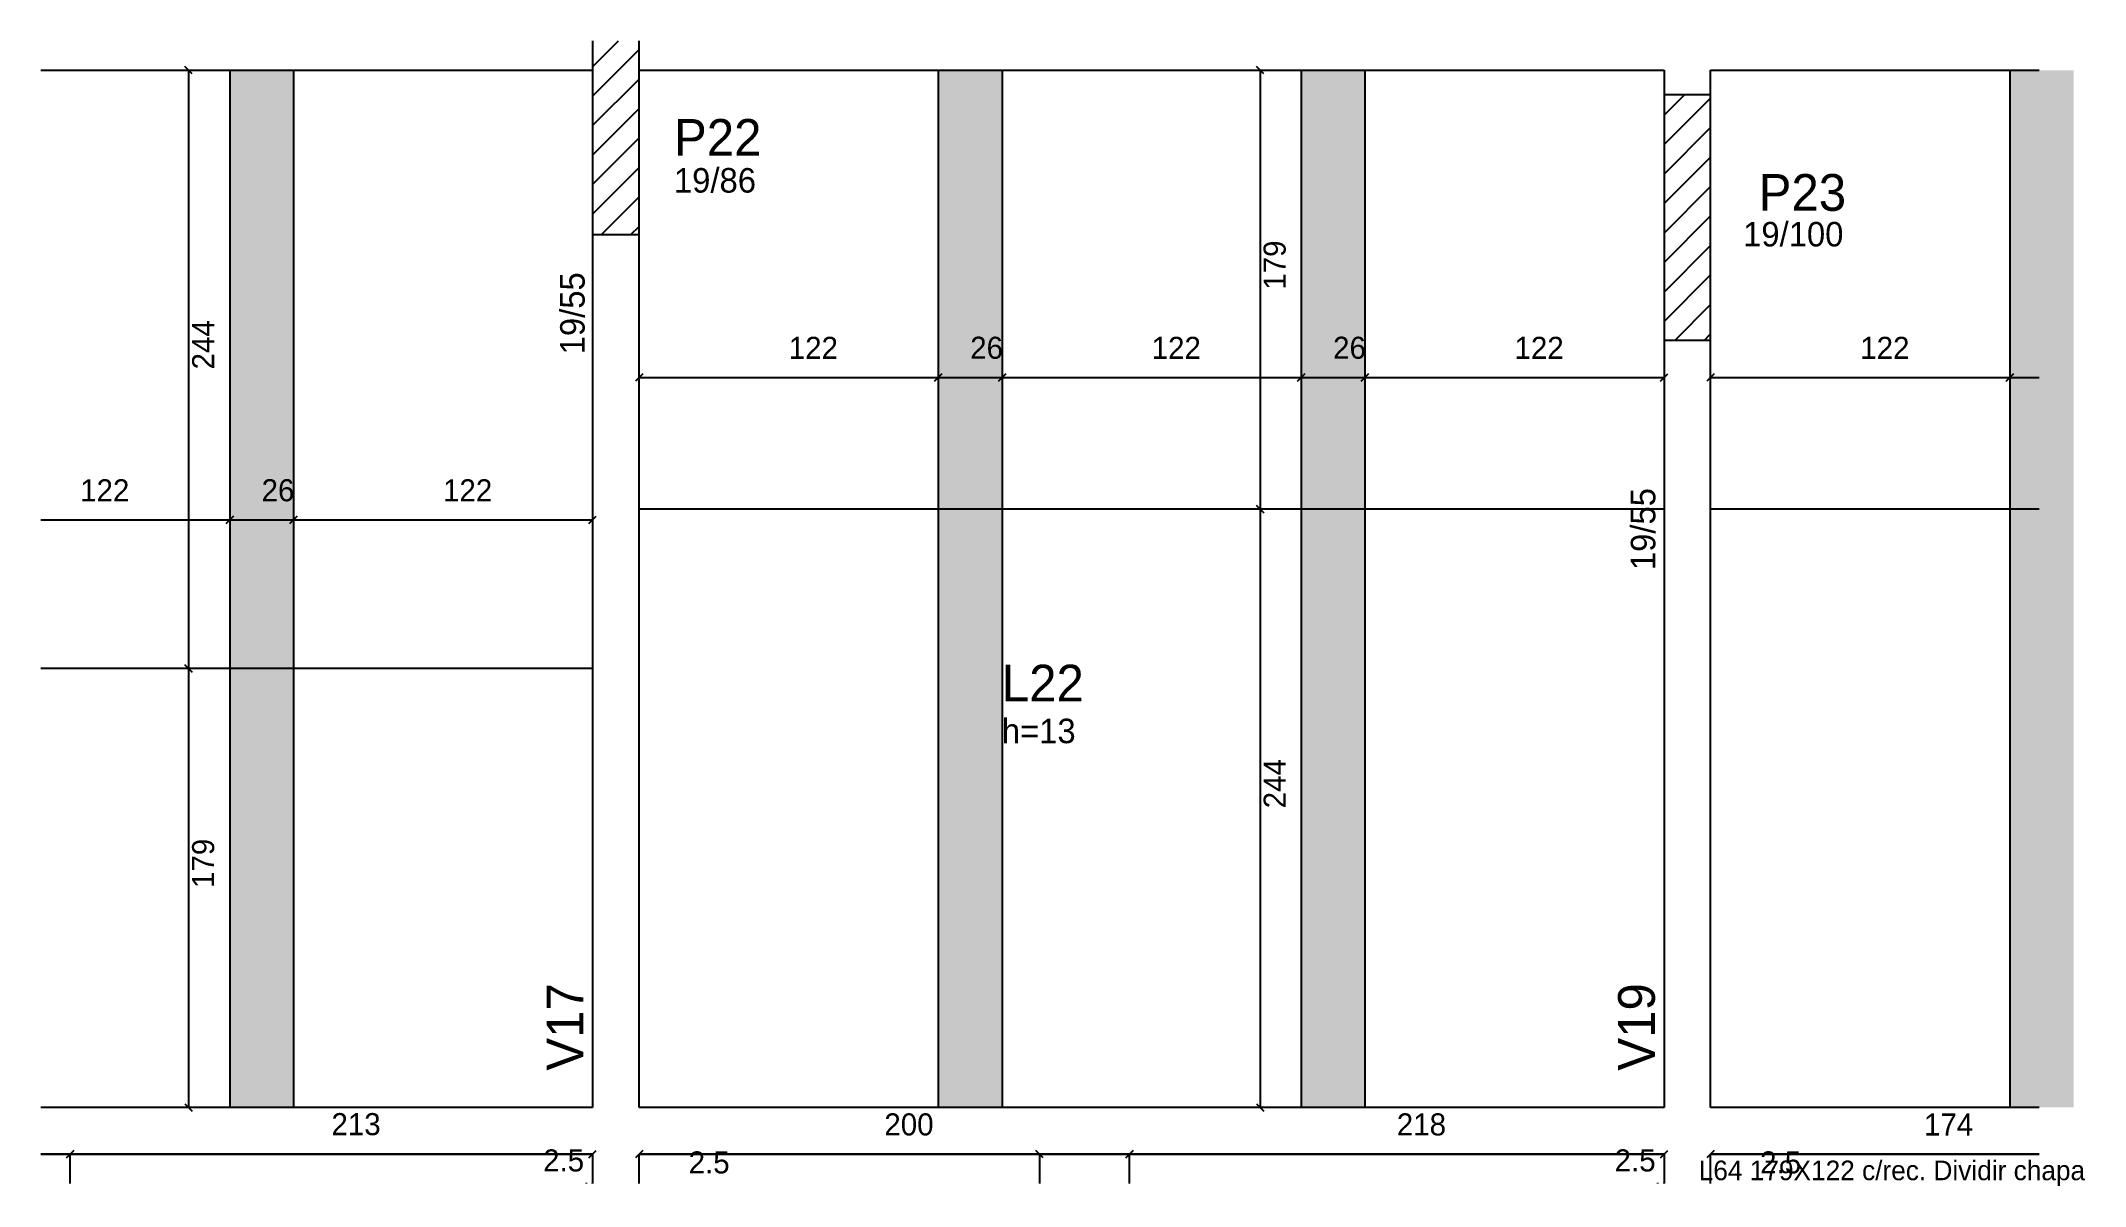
# Model space of a CAD drawing. Header units: metres. Extents: x 5139 to 5972, y 1654 to 2121.
import ezdxf

# ---------------------------------------------------------------- set-up
doc = ezdxf.new("R2010")
doc.units = ezdxf.units.M
for name, color, linetype in [('3', 7, 'Continuous'), ('4', 7, 'Continuous'), ('7', 7, 'Continuous'), ('9', 7, 'Continuous'), ('AUX00', 7, 'Continuous'), ('Hachura', 7, 'Continuous'), ('Painéis', 7, 'Continuous')]:
    doc.layers.add(name, color=color, linetype=linetype)

msp = doc.modelspace()

# ---------------------------------------------------------------- hatches: boundary and pattern name
at = {"layer": '9'}
h = msp.add_hatch(color=7, dxfattribs=at)
h.dxf.hatch_style = 1
h.paths.add_polyline_path([(5363.54, 1908.98), (5363.54, 2108.98), (5363.54, 1908.98), (5363.54, 1908.98)])
h = msp.add_hatch(color=7, dxfattribs=at)
h.dxf.hatch_style = 1
h.paths.add_polyline_path([(5382.54, 1908.98), (5382.54, 2108.98), (5382.54, 1908.98), (5382.54, 1908.98)])
at = {"layer": 'Hachura'}
h = msp.add_hatch(color=7, dxfattribs=at)
h.dxf.hatch_style = 1
h.paths.add_polyline_path([(5215.55, 1685.98), (5241.55, 1685.98), (5241.55, 2108.98), (5215.55, 2108.98), (5215.55, 1685.98)])
h = msp.add_hatch(color=7, dxfattribs=at)
h.dxf.hatch_style = 1
h.paths.add_polyline_path([(5504.55, 1685.98), (5530.55, 1685.98), (5530.55, 2108.98), (5504.55, 2108.98), (5504.55, 1685.98)])
h = msp.add_hatch(color=7, dxfattribs=at)
h.dxf.hatch_style = 1
h.paths.add_polyline_path([(5652.55, 1685.98), (5678.55, 1685.98), (5678.55, 2108.98), (5652.55, 2108.98), (5652.55, 1685.98)])
h = msp.add_hatch(color=7, dxfattribs=at)
h.dxf.hatch_style = 1
h.paths.add_polyline_path([(5941.55, 1685.98), (5967.55, 1685.98), (5967.55, 2108.98), (5941.55, 2108.98), (5941.55, 1685.98)])

# ---------------------------------------------------------------- linework, layer by layer
at = {"layer": '3', "color": 3, "lineweight": 25}
for p, q in [((5363.54, 2110.46), (5374.05, 2120.98)), ((5363.54, 2098.44), (5382.54, 2117.44)), ((5363.54, 2086.42), (5382.54, 2105.42)), ((5363.54, 2074.4), (5382.54, 2093.4)), ((5800.54, 2090.67), (5808.84, 2098.98)), ((5800.54, 2078.65), (5819.54, 2097.65)), ((5800.54, 2066.63), (5819.54, 2085.63)), ((5363.54, 2062.38), (5382.54, 2081.38)), ((5363.54, 2050.36), (5382.54, 2069.36)), ((5800.54, 2054.61), (5819.54, 2073.61)), ((5800.54, 2042.59), (5819.54, 2061.59)), ((5367.18, 2041.98), (5382.54, 2057.34)), ((5379.2, 2041.98), (5382.54, 2045.32)), ((5800.54, 2030.57), (5819.54, 2049.57)), ((5800.54, 2018.55), (5819.54, 2037.55)), ((5800.54, 2006.53), (5819.54, 2025.53)), ((5805.01, 1998.98), (5819.54, 2013.51)), ((5817.03, 1998.98), (5819.54, 2001.49))]:
    msp.add_line(p, q, dxfattribs=at)
for points in [[(5138.54, 2108.98), (5363.54, 2108.98)], [(5382.54, 2108.98), (5800.54, 2108.98)], [(5800.54, 2108.98), (5800.54, 2098.98)], [(5819.54, 2108.98), (5953.55, 2108.98)], [(5819.54, 2098.98), (5819.54, 2108.98)], [(5363.54, 2041.98), (5363.54, 1685.98)], [(5382.54, 1685.98), (5382.54, 2041.98)], [(5800.54, 1998.98), (5800.54, 1685.98)], [(5819.54, 1685.98), (5819.54, 1998.98)], [(5363.54, 1685.98), (5138.54, 1685.98)], [(5800.54, 1685.98), (5382.54, 1685.98)], [(5953.55, 1685.98), (5819.54, 1685.98)], [(5138.54, 1666.98), (5363.54, 1666.98)], [(5363.54, 1666.98), (5363.54, 1654.98)], [(5382.54, 1666.98), (5800.54, 1666.98)], [(5382.54, 1654.98), (5382.54, 1666.98)], [(5800.54, 1666.98), (5800.54, 1654.98)], [(5819.54, 1666.98), (5953.55, 1666.98)], [(5819.54, 1654.98), (5819.54, 1666.98)]]:
    msp.add_lwpolyline(points, dxfattribs=at)
at = {"layer": '7', "color": 7, "lineweight": 25}
for points in [[(5363.54, 2120.98), (5363.54, 2041.98)], [(5382.54, 2041.98), (5382.54, 2120.98)], [(5819.54, 2098.98), (5800.54, 2098.98)], [(5800.54, 2098.98), (5800.54, 1998.98)], [(5819.54, 1998.98), (5819.54, 2098.98)], [(5363.54, 2041.98), (5382.54, 2041.98)], [(5800.54, 1998.98), (5819.54, 1998.98)]]:
    msp.add_lwpolyline(points, dxfattribs=at)
at = {"layer": 'Painéis', "color": 0, "lineweight": 25}
for p, q in [((5200.3, 2107.48), (5197.3, 2110.48)), ((5637.3, 2107.48), (5634.3, 2110.48)), ((5384.04, 1985.23), (5381.04, 1982.23)), ((5503.05, 1982.23), (5506.05, 1985.23)), ((5506.05, 1985.23), (5503.05, 1982.23)), ((5529.05, 1982.23), (5532.05, 1985.23)), ((5532.05, 1985.23), (5529.05, 1982.23)), ((5651.05, 1982.23), (5654.05, 1985.23)), ((5654.05, 1985.23), (5651.05, 1982.23)), ((5677.05, 1982.23), (5680.05, 1985.23)), ((5680.05, 1985.23), (5677.05, 1982.23)), ((5799.04, 1982.23), (5802.04, 1985.23)), ((5821.04, 1985.23), (5818.04, 1982.23)), ((5940.05, 1982.23), (5943.05, 1985.23)), ((5943.05, 1985.23), (5940.05, 1982.23)), ((5214.05, 1924.12), (5217.05, 1927.12)), ((5217.05, 1927.12), (5214.05, 1924.12)), ((5240.05, 1924.12), (5243.05, 1927.12)), ((5243.05, 1927.12), (5240.05, 1924.12)), ((5362.04, 1924.12), (5365.04, 1927.12)), ((5634.3, 1931.48), (5637.3, 1928.48)), ((5637.3, 1928.48), (5634.3, 1931.48)), ((5197.3, 1866.48), (5200.3, 1863.48)), ((5200.3, 1863.48), (5197.3, 1866.48)), ((5197.3, 1687.48), (5200.3, 1684.48)), ((5634.3, 1687.48), (5637.3, 1684.48)), ((5152.04, 1668.48), (5149.04, 1665.48)), ((5149.04, 1665.48), (5152.04, 1668.48)), ((5362.04, 1665.48), (5365.04, 1668.48)), ((5384.04, 1668.48), (5381.04, 1665.48)), ((5547.26, 1665.48), (5544.26, 1668.48)), ((5584.04, 1668.48), (5581.04, 1665.48)), ((5581.04, 1665.48), (5584.04, 1668.48)), ((5799.04, 1665.48), (5802.04, 1668.48)), ((5821.04, 1668.48), (5818.04, 1665.48))]:
    msp.add_line(p, q, dxfattribs=at)
at = {"layer": 'Painéis', "color": 4, "lineweight": 25}
for p, q in [((5198.8, 2108.98), (5198.8, 1864.98)), ((5635.8, 2108.98), (5635.8, 1929.98)), ((5382.54, 1983.73), (5504.55, 1983.73)), ((5504.55, 1983.73), (5530.55, 1983.73)), ((5530.55, 1983.73), (5652.55, 1983.73)), ((5652.55, 1983.73), (5678.55, 1983.73)), ((5678.55, 1983.73), (5800.54, 1983.73)), ((5819.54, 1983.73), (5941.55, 1983.73)), ((5941.55, 1983.73), (5953.55, 1983.73)), ((5635.8, 1929.98), (5635.8, 1685.98)), ((5138.54, 1925.62), (5215.55, 1925.62)), ((5215.55, 1925.62), (5241.55, 1925.62)), ((5241.55, 1925.62), (5363.54, 1925.62)), ((5198.8, 1864.98), (5198.8, 1685.98)), ((5150.54, 1666.98), (5138.54, 1666.98)), ((5363.54, 1666.98), (5150.54, 1666.98)), ((5582.54, 1666.98), (5382.54, 1666.98)), ((5543.51, 1666.98), (5542.76, 1666.98)), ((5545.76, 1666.98), (5545.76, 1654.98)), ((5800.54, 1666.98), (5582.54, 1666.98)), ((5953.55, 1666.98), (5819.54, 1666.98)), ((5361.04, 1654.98), (5361.04, 1655.28)), ((5363.54, 1654.98), (5363.54, 1655.28)), ((5798.04, 1654.98), (5798.04, 1655.28)), ((5800.54, 1654.98), (5800.54, 1655.28))]:
    msp.add_line(p, q, dxfattribs=at)
at = {"layer": 'Painéis', "color": 200, "lineweight": 25}
for p, q in [((5215.55, 2108.98), (5215.55, 1685.98)), ((5241.55, 2108.98), (5241.55, 1685.98)), ((5504.55, 2108.98), (5504.55, 1685.98)), ((5530.55, 2108.98), (5530.55, 1685.98)), ((5652.55, 2108.98), (5652.55, 1685.98)), ((5678.55, 2108.98), (5678.55, 1685.98)), ((5941.55, 2108.98), (5941.55, 1685.98)), ((5800.45, 1929.98), (5382.45, 1929.98)), ((5953.55, 1929.98), (5819.45, 1929.98)), ((5363.45, 1864.98), (5138.54, 1864.98)), ((5150.54, 1654.98), (5150.54, 1666.98)), ((5582.54, 1654.98), (5582.54, 1666.98))]:
    msp.add_line(p, q, dxfattribs=at)

# ---------------------------------------------------------------- texts
at = {"layer": '3', "color": 3, "lineweight": 25}
for s, p in [('19/86', (5396.73, 2059.1)), ('19/100', (5832.78, 2037.14)), ('h=13', (5530.44, 1834.55))]:
    msp.add_text(s, height=10, dxfattribs=at).set_placement(p)
for p in [(5360.32, 1993.14), (5796.98, 1905.13)]:
    msp.add_text('19/55', height=10, rotation=90, dxfattribs=at).set_placement(p)
at = {"layer": '4', "color": 4, "lineweight": 25}
for s, p in [('P22', (5396.73, 2074.1)), ('P23', (5839.11, 2051.67)), ('L22', (5530.44, 1851.55))]:
    msp.add_text(s, height=15, dxfattribs=at).set_placement(p)
for s, p in [('V17', (5359.79, 1700.98)), ('V19', (5796.79, 1700.98))]:
    msp.add_text(s, height=15, rotation=90, dxfattribs=at).set_placement(p)
at = {"layer": 'AUX00', "color": 7, "lineweight": 25}
msp.add_text('L64^J179X122^Jc/rec.^JDividir chapa', height=8, dxfattribs=at).set_placement((5814.67, 1656.31))
at = {"layer": 'Painéis', "color": 240, "lineweight": 25}
for s, p in [('179', (5646.21, 2019.48)), ('244', (5209.23, 1986.98)), ('244', (5646.23, 1807.98)), ('179', (5209.21, 1775.48))]:
    msp.add_text(s, height=9, rotation=90, dxfattribs=at).set_placement(p)
for s, p in [('122', (5443.54, 1991.28)), ('26', (5517.55, 1991.32)), ('122', (5591.55, 1991.28)), ('26', (5665.55, 1991.32)), ('122', (5739.54, 1991.28)), ('122', (5880.54, 1991.28)), ('122', (5154.55, 1933.17)), ('26', (5228.55, 1933.21)), ('122', (5302.54, 1933.17)), ('213', (5257.04, 1674.67)), ('200', (5482.54, 1674.57)), ('218', (5691.54, 1674.56)), ('174', (5906.54, 1674.54)), ('2.5', (5343.36, 1659.88)), ('2.5', (5402.72, 1659.06)), ('2.5', (5780.36, 1659.88)), ('2.5', (5839.72, 1659.06))]:
    msp.add_text(s, height=9, dxfattribs=at).set_placement(p)

doc.saveas('drawing.dxf')
